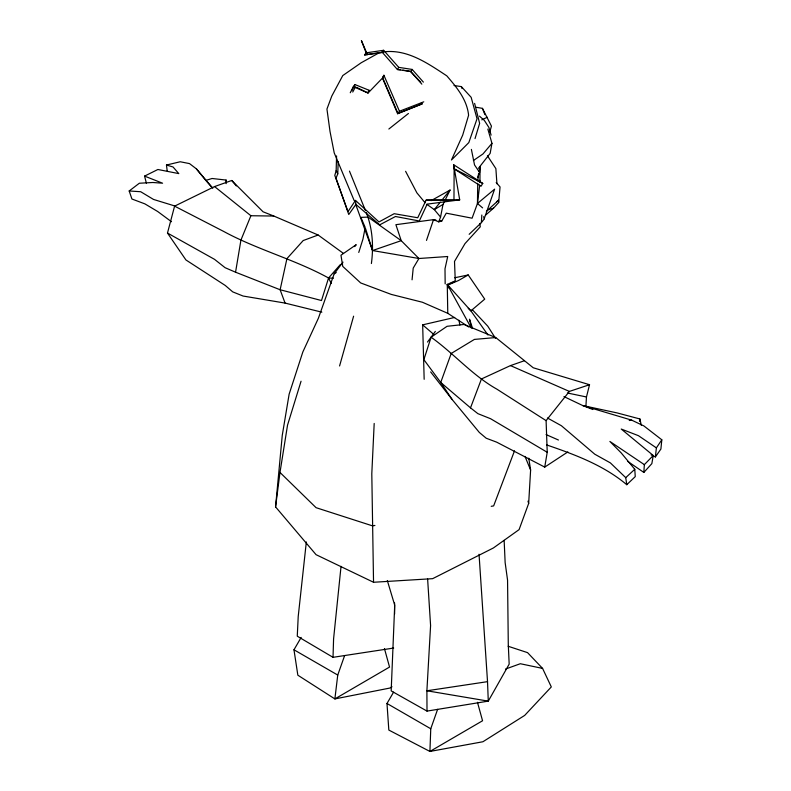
<?xml version="1.0" encoding="UTF-8"?>
<svg xmlns="http://www.w3.org/2000/svg" width="791" height="791" viewBox="0 0 791 791"><rect width="100%" height="100%" fill="white"/><g stroke="black" fill="none" stroke-linecap="round" stroke-linejoin="round"><path stroke-width="1.19" d="M479.02 171.558L479.989 166.941L479.969 182.672L479.741 180.289M445.165 283.87L444.997 268.792L447.716 256.511L418.923 258.499L401.215 240.662L395.895 224.684L433.517 219.641L438.728 221.856L441.754 221.065L446.253 213.165L472.089 218.197L477.457 203.485L477.715 183.285M477.754 180.912L478.525 173.872M453.658 164.726L454.133 168.819L481.017 186.261L482.757 183.413L453.658 164.726L459.7 199.866L426.112 200.133L417.737 217.752L394.175 213.699L378.968 221.945L355.466 200.42L348.01 211.583L334.791 175.414L336.155 170.658L336.57 155.916M393.671 648.056L333.021 657.321L333.584 638.881L341.04 566.346M355.466 200.42L355.92 204.414L348.762 214.499L336.007 178.193L337.767 173.901L338.172 161.572M437.621 709.329L430.759 728.758L429.918 751.45L482.915 741.75L524.67 715.42L551.317 686.934L542.577 668.405L527.557 652.634L508.138 646.257M374.192 423.452L371.8 473.779L373.54 582.265L432.647 578.666L493.396 547.965L519.084 529.624L528.675 503.412L530.613 470.032L528.774 458.197M585.904 406.505L586.467 396.973L589.532 384.723L533.243 367.775L495.749 337.549L463.981 324.468L447.063 326.297L431.095 337.203L427.476 342.058M469.162 234.304L481.373 222.637L481.828 215.004M627.856 461.479L643.844 472.425L644.349 464.643L653.267 455.497L621.242 429.048L638.436 435.673L656.382 447.884L655.383 456.941L651.102 454.855M382.468 78.082L383.902 75.254L399.455 111.244L397.636 113.756L382.468 78.082L368.052 93.022L356.523 87.356M477.794 177.342L479.573 172.369L479.989 166.941M373.54 582.265L316.064 554.679L275.565 506.893L282.249 435.426L289.13 394.185L302.844 351.955L318.387 318.239L334.188 273.775L343.007 262.128M485.387 215.31L493.535 208.171L498.656 202.536L500.06 186.953L496.194 182.523M563.953 396.598L582.759 405.565L631.663 420.14L643.874 425.924L661.81 439.796L660.9 449.051L655.383 456.941M412.062 279.816L413.218 268.09L418.923 258.499L372.541 250.549L355.525 203.959M371.394 263.532C373.678 246.495 372.62 228.767 366.312 212.68M344.609 655.62L337.747 675.059L334.88 698.918L389.904 688.051L391.99 686.736M482.609 207.885L477.457 203.485L479.672 185.124M275.565 506.893L279.984 472.445L287.538 425.133L301.055 381.222M639.524 421.326L639.87 418.953L617.118 412.922L582.759 405.565L592.864 409.52M306.335 541.954L298.217 616.496L297.268 636.191L333.021 657.321M342.632 263.887L340.288 264.649L328.562 277.997L321.492 300.531L280.123 289.753L235.56 272.203L240.929 240.088L250.895 215.735L273.815 216.042L318.14 235.016L343.432 253.407M430.65 371.918L452.175 399.564L479.306 432.42L486.218 438.234L496.669 442.159L544.732 467.105L547.224 452.284L546.097 420.634L569.382 391.416L589.532 384.723M653.267 455.497L651.843 463.635L643.844 472.425M487.859 129.111L491.953 143.329L490.163 153.345L478.436 168.325M364.987 228.648L362.96 239.07L358.758 252.448M438.728 221.856L440.557 217.06L443.019 204.424L450.059 190.058L431.095 200.667M321.848 312.168L285.067 303.082L243.064 296.032L232.722 291.869L225.247 285.452L185.915 259.942L167.484 233.048L174.593 206.144L214.569 186.567L231.733 180.477L263.077 211.8L273.815 216.042M339.576 365.976L353.607 316.182M489.817 131.889L491.448 126.135L482.431 108.347L475.5 107.181M477.457 203.485L494.622 189.148L484.052 219.196L481.373 222.637M475.025 138.603L479.633 123.356L474.62 103.394M435.347 331.38L431.095 337.203L423.867 359.638L440.725 382.478L452.175 399.564M426.487 240.405L433.517 219.641L435.871 220.046M547.224 452.284L490.578 418.716L477.873 413.644L470.516 407.849L481.452 378.958L510.472 365.6L524.413 360.726M514.516 450.821L493.643 505.904L491.221 506.309M352.737 92.053L355.475 86.832L353.34 86.664L354.961 84.558L369.1 90.283L368.052 93.022L353.34 86.664L350.255 92.755M351.857 90.688L354.961 84.558M382.953 77.142L383.902 75.254M383.645 50.288L382.409 52.473L364.532 54.925L366.124 52.839L383.645 50.288L398.753 67.364L412.16 69.43L423.383 82.116M367.825 92.478L369.1 90.283M384.446 648.58L389.548 667.06L334.88 698.918L297.841 675.198L293.975 649.787L301.163 637.427M477.457 702.279L482.559 720.759L429.918 751.45L388.826 730.063L386.987 703.486L393.582 692.155M398.753 67.364L397.398 69.509L382.409 52.473L383.408 52.157L364.532 54.925M656.382 447.884L661.81 439.796M412.16 69.43L410.697 71.546L397.398 69.509L400.493 69.707M354.754 246.604L356.217 244.666L340.97 255.216L342.75 266.399L360.686 282.941L391.238 294.4L422.434 302.251L447.775 313.315L468.766 326.98M440.3 202.16L434.299 209.605L440.557 217.06M441.803 200.291L450.059 190.058M491.953 143.329L482.965 153.968L473.394 160.533M546.66 444.938C574.889 454.568 603.671 465.256 626.769 484.705L635.252 476.617L634.778 469.281L621.182 452.887L609.881 441.447L644.349 464.643M626.769 484.705L625.74 477.655L634.778 469.281M486.386 211.326L498.498 200.301L498.656 202.536M388.856 129.022L408.433 113.479M171.499 221.727L157.686 211.504L144.852 203.86L131.919 199.006L129.19 190.977L139.335 183.235L152.851 182.494L162.58 183.205L144.575 176.106L146.394 183.205M496.54 201.745L498.498 200.301M544.732 467.105L567.849 451.928M334.188 273.775L336.234 272.549M443.019 204.424L434.299 209.605L426.774 204.276M378.098 53.373L361.19 62.766L342.77 75.57L331.785 96.067L326.94 109.059L330.005 131.395L334.217 152.89L354.19 200.607M399.455 111.244L423.768 101.831M144.575 176.106L157.884 169.492L178.786 173.605L173.041 166.98L166.466 165.032L167.178 170.797M450.237 283.682L455.28 281.181L454.509 261.425L464.989 243.618L480.285 226.809L479.771 223.458M481.768 119.866L487.216 117.256M487.968 335.008L470.902 310.853L484.725 299.136L468.223 274.961L458.404 280.568L447.39 285.254M447.775 313.315L447.271 284.424L454.568 281.191M397.636 113.756L422.176 103.868L421.099 103.275M422.176 103.868L397.952 113.39L382.518 77.419M318.14 235.016L303.19 240.553L286.935 258.627L280.123 289.753L285.067 303.082M505.518 669.057L520.31 663.728L542.577 668.405M166.466 165.032L180.229 161.76L189.504 163.599L196.376 168.839L205.789 180.407L212.077 178.489L226.088 180.061L226.285 182.316M488.126 209.803L493.535 208.171M424.164 379.304L422.661 324.854L454.657 317.448M454.657 277.77L468.223 274.961M420.733 82.224L410.697 71.546L421.84 84.153M374.914 525.451L372.492 525.857L316.064 507.674L279.984 472.445M387.323 580.545L394.709 605.174L391.179 690.899L427.011 711.099L488.274 701.133L509.167 664.153L508.287 644.635L507.555 580.09L505.142 562.589L504.144 540.382M479.039 554.264L487.523 681.654L426.893 690.78L427.011 711.099M629.24 420.505L631.663 420.14M459.7 199.866L427.16 204.137L419.309 220.986L395.46 216.507L379.7 224.852L355.92 204.414M495.749 337.549L474.412 339.408L451.216 353.468L440.725 382.478L470.516 407.849M381.4 52.196C406.129 48.014 427.308 63.062 446.786 75.837C456.714 87.386 466.977 99.458 468.598 115.239L462.695 135.123L451.463 159.99L468.816 142.598L477.032 118.769L471.159 97.323L461.341 86.614L454.034 85.497M426.112 200.133L453.965 200.39L454.133 168.819L482.757 183.413M174.593 206.144L223.794 231.496C257.352 249.719 294.984 259.527 328.562 277.997L333.456 278.205M129.19 190.977L140.699 191.729L153.543 199.451L174.623 205.917M402.856 70.102L411.152 71.477M439.4 220.659L441.754 221.065M567.414 392.998L586.467 396.973M235.56 272.203L225.089 267.694L214.539 259.349L167.484 233.048M510.472 365.6L569.382 391.416M546.057 434.575L558.446 440.023M547.451 417.994L561.392 425.726L594.773 454.202L610.385 462.903L625.74 477.655M293.975 649.787L337.747 675.059M386.987 703.486L430.759 728.758M546.097 420.634L496.886 389.162C472.445 375.438 453.816 353.458 431.095 337.203M214.569 186.567L250.895 215.735M422.661 324.854L433.903 334.514M479.455 116.129L484.339 120.4L488.887 127.43L491.102 135.123M468.242 308.302L470.902 310.853L447.271 284.424L448.438 287.875M472.207 309.588L487.76 326.159L495.562 338.4M205.789 180.407L212.037 187.556M196.376 168.839L212.799 188.209M231.733 180.477L236.331 185.934M425.083 202.714L416.897 192.866L405.595 171.301M367.439 54.648L366.124 52.839L361.408 40.588L366.975 53.57M479.573 172.369L474.541 164.953L471.387 149.4M487.454 155.797L495.878 168.621L496.926 183.769M447.271 284.424L471.179 327.879M336.155 170.658L337.767 173.901M328.562 277.997L331.3 283.504M365.215 227.492L360.894 217.377L368.092 217.09L401.215 240.662L372.541 250.549L365.58 228.648M524.987 456.397L530.613 470.032M483.588 216.704L484.448 218.8M349.464 171.113L365.422 210.465M482.431 108.347L484.893 114.616M461.341 86.614L462.073 88.572M472.494 328.136L469.478 319.188L471.515 327.85M527.973 501.138L528.675 503.412M639.87 418.953L641.353 425.4M458.928 320.226L459.897 325.032M427.624 579.052L430.591 625.582L426.893 690.78L488.274 701.133L487.523 681.654M226.088 180.061L226.167 183.65M394.58 602.969L394.61 614.014"/></g></svg>
